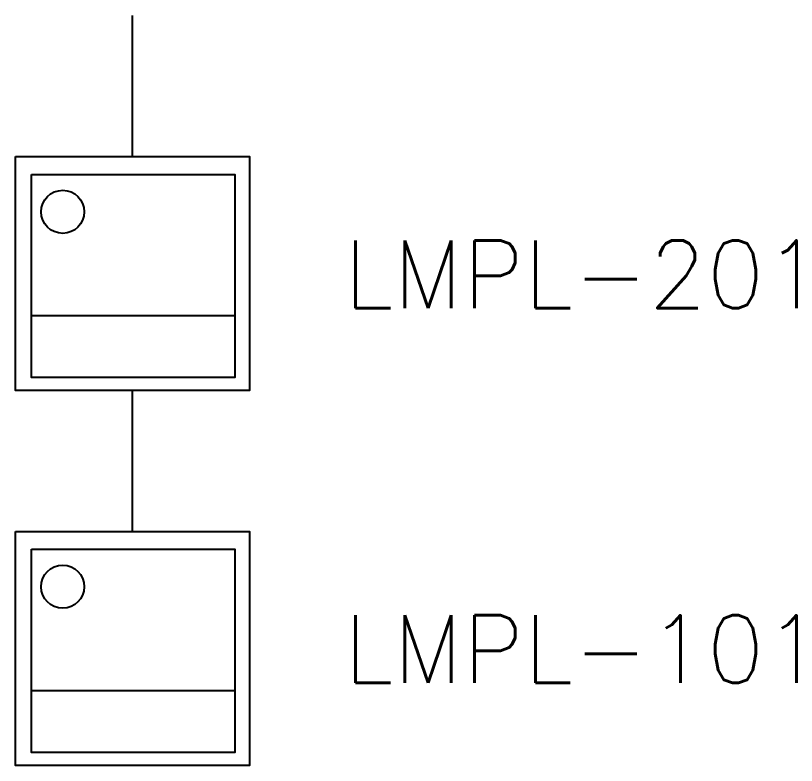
# Model space of a CAD drawing. Header units: inches. Extents: x -179 to 78, y 1 to 666.
# Drawn here: x -102.468 to -99.698, y 208.175 to 210.835 of the extents above; entities that cross this region are included whole.
import ezdxf

# ---------------------------------------------------------------- set-up
doc = ezdxf.new("R2010")
doc.units = ezdxf.units.IN
doc.header["$MEASUREMENT"] = 0
doc.styles.add('ROMANS', font='ROMANS.shx')

# ---------------------------------------------------------------- blocks, each defined once
blk = doc.blocks.new('LMPL-201')
for p, q in [((0, 0.415), (0, 0.915)), ((0.3625, -0.1503), (-0.3586, -0.1503))]:
    blk.add_line(p, q)
for points in [[(-0.415, 0.415), (0.415, 0.415), (0.415, -0.415), (-0.415, -0.415)], [(-0.3586, 0.3518), (0.3625, 0.3518), (0.3625, -0.3692), (-0.3586, -0.3692)]]:
    blk.add_lwpolyline(points, close=True)
blk.add_circle((-0.248, 0.219), 0.0765)
at = {"insert": (0.75, -0.0024), "char_height": 0.24, "width": 5.724, "attachment_point": 4, "style": 'ROMANS'}
blk.add_mtext('LMPL-201', dxfattribs=at)
blk = doc.blocks.new('LMPL-101')
for p, q in [((0, 0.415), (0, 0.915)), ((0.3625, -0.1503), (-0.3586, -0.1503))]:
    blk.add_line(p, q)
for points in [[(-0.415, 0.415), (0.415, 0.415), (0.415, -0.415), (-0.415, -0.415)], [(-0.3586, 0.3518), (0.3625, 0.3518), (0.3625, -0.3692), (-0.3586, -0.3692)]]:
    blk.add_lwpolyline(points, close=True)
blk.add_circle((-0.248, 0.219), 0.0765)
at = {"insert": (0.75, -0.0024), "char_height": 0.24, "width": 5.724, "attachment_point": 4, "style": 'ROMANS'}
blk.add_mtext('LMPL-101', dxfattribs=at)

msp = doc.modelspace()

# ---------------------------------------------------------------- block references
for name, p in [('LMPL-201', (-102.05292, 209.91971)), ('LMPL-101', (-102.05292, 208.58971))]:
    msp.add_blockref(name, p)

doc.saveas('drawing.dxf')
